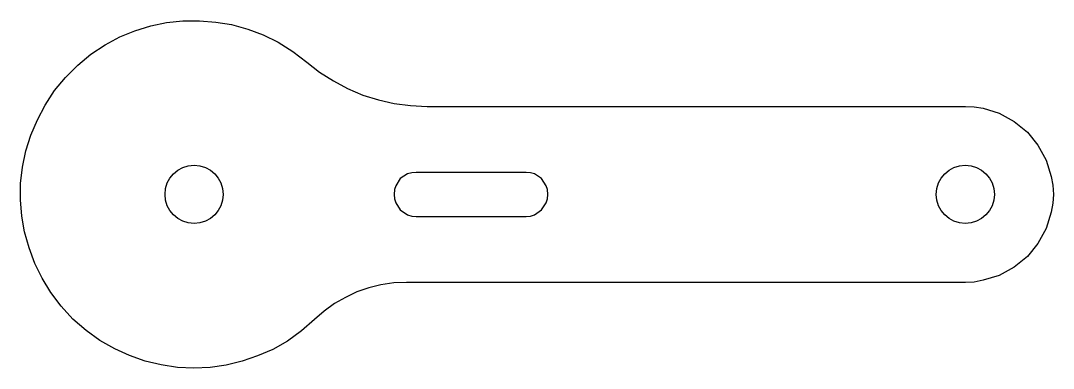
# Model space of a CAD drawing. Header units: millimetres. Extents: x 0 to 47, y 0 to 15.8.
import ezdxf

# ---------------------------------------------------------------- set-up
doc = ezdxf.new("R2010")
doc.units = ezdxf.units.MM
doc.layers.add('CORTE', color=7, linetype='Continuous')

msp = doc.modelspace()

# ---------------------------------------------------------------- linework, layer by layer
at = {"layer": 'CORTE'}
for points in [[(43, 11.9), (43.4, 11.88), (43.8, 11.82), (44.54, 11.6), (45.22, 11.22), (45.82, 10.74), (46.3, 10.14), (46.68, 9.46), (46.9, 8.72), (46.98, 8.32), (47, 7.9), (46.98, 7.5), (46.9, 7.1), (46.68, 6.36), (46.3, 5.68), (45.82, 5.08), (45.22, 4.6), (44.54, 4.22), (43.8, 4), (43.4, 3.92), (43, 3.9), (17.56, 3.9), (16.98, 3.88), (16.4, 3.8), (15.84, 3.66), (15.3, 3.48), (14.78, 3.22), (14.28, 2.94), (13.82, 2.6), (13.38, 2.22), (12.78, 1.7), (12.14, 1.24), (11.48, 0.86), (10.78, 0.56), (10.08, 0.32), (9.36, 0.14), (8.62, 0.04), (7.88, 0), (7.14, 0.04), (6.4, 0.16), (5.66, 0.32), (4.96, 0.58), (4.28, 0.88), (3.6, 1.26), (2.98, 1.72), (2.38, 2.24), (1.84, 2.82), (1.38, 3.44), (0.98, 4.1), (0.64, 4.76), (0.38, 5.48), (0.18, 6.2), (0.06, 6.92), (0, 7.66), (0, 8.4), (0.08, 9.14), (0.24, 9.88), (0.46, 10.6), (0.76, 11.3), (1.12, 11.96), (1.54, 12.62), (2.04, 13.22), (2.6, 13.78), (3.2, 14.28), (3.84, 14.7), (4.52, 15.06), (5.2, 15.34), (5.92, 15.56), (6.64, 15.72), (7.38, 15.8), (8.14, 15.8), (8.88, 15.74), (9.6, 15.62), (10.34, 15.42), (11.04, 15.16), (11.72, 14.82), (12.38, 14.4), (13.02, 13.92), (13.6, 13.46), (14.24, 13.06), (14.88, 12.72), (15.58, 12.42), (16.28, 12.2), (17, 12.04), (17.74, 11.94), (18.5, 11.9)], [(18, 6.9), (23, 6.9), (23.2, 6.92), (23.38, 6.98), (23.7, 7.2), (23.92, 7.52), (23.98, 7.7), (24, 7.9), (23.98, 8.12), (23.92, 8.3), (23.7, 8.62), (23.38, 8.84), (23.2, 8.88), (23, 8.9), (18, 8.9), (17.8, 8.88), (17.6, 8.84), (17.28, 8.62), (17.08, 8.3), (17.02, 8.12), (17, 7.9), (17.02, 7.7), (17.08, 7.52), (17.28, 7.2), (17.6, 6.98), (17.8, 6.92)]]:
    msp.add_lwpolyline(points, close=True, dxfattribs=at)
for centre in [(7.895, 7.907), (42.993, 7.907)]:
    msp.add_circle(centre, 1.325, dxfattribs=at)

doc.saveas('drawing.dxf')
